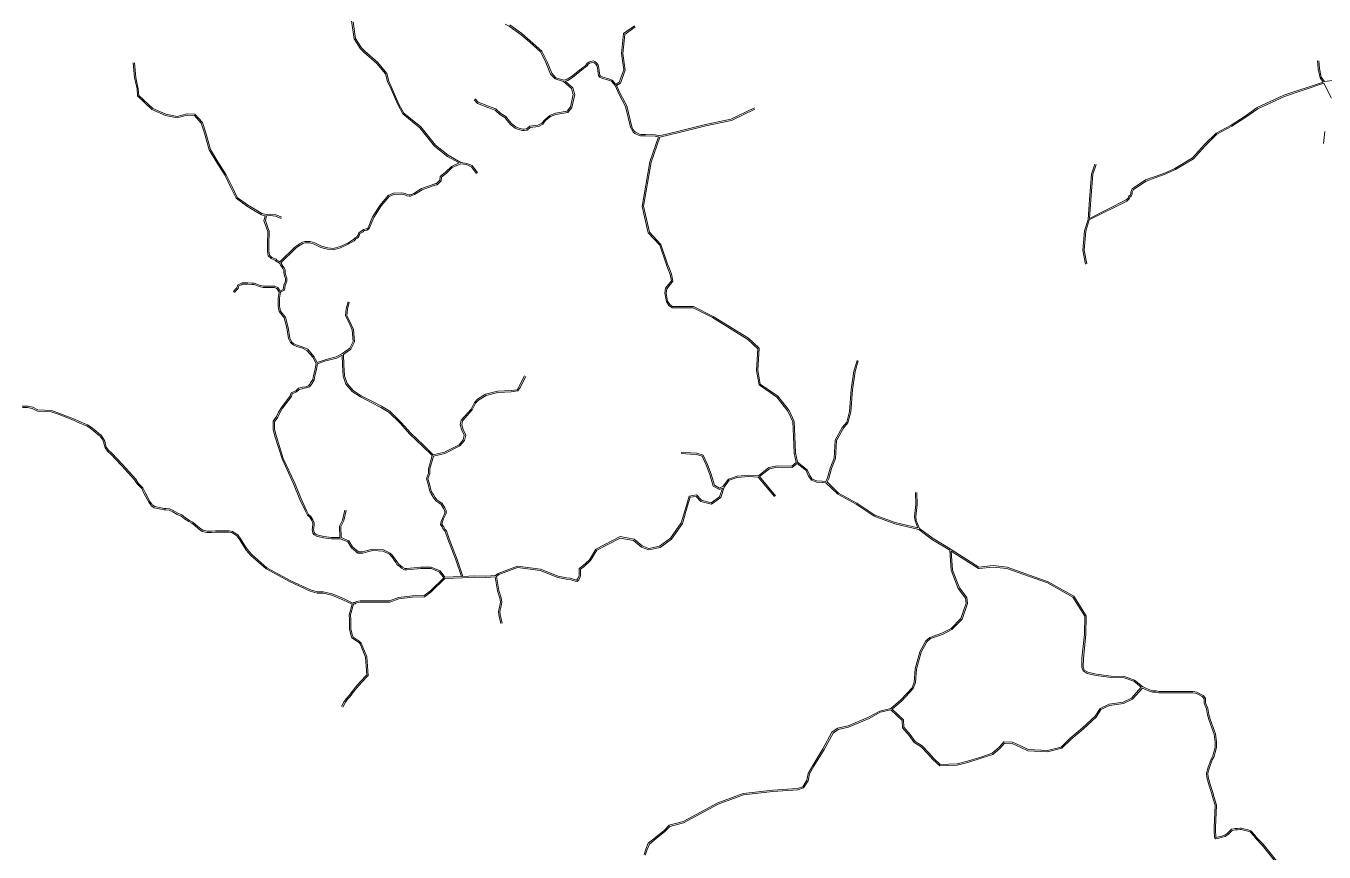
# Model space of a CAD drawing. Header units: millimetres. Extents: x 617885 to 663705, y 7172943 to 7234736.
# Drawn here: x 639759 to 645561, y 7193459 to 7197148 of the extents above; entities that cross this region are included whole.
import ezdxf

# ---------------------------------------------------------------- set-up
doc = ezdxf.new("R2010")
doc.units = ezdxf.units.MM
doc.layers.add('VIAS', color=7, linetype='Continuous', lineweight=5)

msp = doc.modelspace()

# ---------------------------------------------------------------- linework, layer by layer
at = {"layer": 'VIAS', "color": 253}
for points in [[(641214.4, 7197169.3), (641225.4, 7197090.1), (641253.7, 7197046.6), (641269, 7197031.3), (641327.6, 7196980.9), (641365.9, 7196933.7), (641374.9, 7196899.9), (641391, 7196865.5), (641420.7, 7196796.9), (641443.9, 7196755.3), (641519.4, 7196693.5), (641585.6, 7196611.4), (641643.1, 7196565.4), (641695.2, 7196536.3), (641660.3, 7196520.5), (641633.9, 7196495.4), (641610.3, 7196475.4), (641609.3, 7196459.4), (641601.6, 7196451.8), (641594, 7196444.2), (641590.5, 7196444.2), (641527.2, 7196421.7), (641492.2, 7196400.5), (641485.1, 7196397.4), (641476.2, 7196394.5), (641471.5, 7196394.5), (641462.7, 7196395.4), (641454.4, 7196399.6), (641438.8, 7196402.9), (641401.9, 7196400.8), (641378.5, 7196391.1), (641342.3, 7196348.1), (641308.2, 7196295.3), (641288.1, 7196246.7), (641282.1, 7196242), (641274.1, 7196240.4), (641268, 7196239.7), (641262.2, 7196234), (641246.5, 7196224.9), (641243.5, 7196214.8), (641241.1, 7196211.2), (641239.7, 7196207.7), (641236.1, 7196205.4), (641230.4, 7196202.3), (641226, 7196197.6), (641222.3, 7196194.2), (641197, 7196178.7), (641163.3, 7196163.2), (641131.9, 7196154.9), (641108.5, 7196156.8), (641079.5, 7196165.1), (641049.6, 7196179.1), (641029.2, 7196185), (641005.3, 7196185), (640994.6, 7196182.4), (640980.9, 7196174.7), (640969.2, 7196166.3), (640960.7, 7196159.6), (640893.6, 7196094.2), (640888.6, 7196097.6), (640881, 7196102.9), (640877.6, 7196106.3), (640858.6, 7196114.2), (640847.5, 7196124.8), (640844.8, 7196143.3), (640844.8, 7196193.4), (640846.7, 7196211.3), (640846.7, 7196231.9), (640839.6, 7196248.2), (640829, 7196278.9), (640834.3, 7196299.8), (640850.2, 7196301.7), (640874.7, 7196299.1), (640900.2, 7196288.5)], [(641777.4, 7196492.3), (641766.6, 7196506.5), (641753.7, 7196524.3), (641728.8, 7196534.6), (641702.8, 7196538.9), (641646.5, 7196570.4), (641589.8, 7196615.7), (641523.7, 7196697.8), (641448.6, 7196759.2), (641426.1, 7196799.6), (641396.5, 7196867.9), (641380.6, 7196901.9), (641371.3, 7196936.5), (641332, 7196985.1), (641273.1, 7197035.7), (641258.4, 7197050.4), (641231.2, 7197092.3), (641220.8, 7197166.8)], [(641901, 7197155.6), (641918.9, 7197147.4), (641972.2, 7197109.1), (642009.2, 7197077.6), (642060.2, 7197031.6), (642082.9, 7196984.9), (642103.7, 7196933.5), (642124.1, 7196911.9), (642161.9, 7196899.7), (642197.9, 7196869.1), (642205.3, 7196841.7), (642193.1, 7196786.7), (642178.2, 7196767.7), (642125.1, 7196759.1), (642100.6, 7196748.7), (642077.5, 7196729.5), (642065.1, 7196714.7), (642047.3, 7196705.2), (642010.6, 7196700.1), (641996.9, 7196688.9), (641985.4, 7196687.8), (641979.6, 7196687.8), (641973.7, 7196688.9), (641957.7, 7196692.6), (641948.3, 7196697.3), (641930, 7196710.7), (641920.2, 7196723), (641903.6, 7196743.4), (641880.8, 7196757.3), (641859.3, 7196777.5), (641826.2, 7196790.3), (641780.4, 7196807.6), (641767.1, 7196822.1)], [(641921.9, 7197152.6), (641975.9, 7197113.9), (642013.1, 7197082.1), (642065, 7197035.3), (642088.4, 7196987.3), (642108.9, 7196936.8), (642127.4, 7196917.1), (642163.4, 7196905.5), (642178.3, 7196910.6), (642198, 7196922.4), (642247.8, 7196962.8), (642256.3, 7196968.2), (642262.6, 7196974.4), (642267.8, 7196982.6), (642275.8, 7196987.9), (642283.1, 7196990), (642293.5, 7196991.7), (642301.4, 7196989), (642311.2, 7196981.3), (642316.9, 7196972.5), (642319, 7196961.6), (642320.6, 7196949.3), (642322.1, 7196936.1), (642324, 7196928.4), (642326.8, 7196923.4), (642337.5, 7196919.2), (642359.4, 7196912.9), (642379.1, 7196906.3), (642395.8, 7196887.2), (642410.8, 7196896.9), (642431, 7196951.8), (642420.8, 7197025.5), (642430.1, 7197113.7), (642479, 7197148.6)], [(642482.5, 7197143.8), (642435.7, 7197110.4), (642426.8, 7197025.6), (642437.1, 7196951.2), (642415.7, 7196892.9), (642399.1, 7196882.1), (642415.6, 7196844), (642444.2, 7196790.9), (642466.8, 7196698.1), (642472, 7196687.9), (642476.9, 7196678), (642484, 7196673.8), (642501.4, 7196664.6), (642506.6, 7196664.1), (642527.7, 7196663.6), (642571.5, 7196662), (642590.2, 7196657.6), (642676.6, 7196678), (642796.4, 7196707.6), (642909.9, 7196731.6), (643014.7, 7196781.8)], [(645538.3, 7196992.4), (645540.2, 7196957.7), (645548.4, 7196919.3), (645563.3, 7196899.5), (645610.3, 7196906.1), (645647, 7196920.6), (645705.8, 7196959.9), (645786.5, 7197034.2), (645829.3, 7197073.8), (645855.1, 7197098), (645908.2, 7197120.8), (645931.5, 7197150.9)], [(640686.4, 7195961.2), (640691.6, 7195967.6), (640701.3, 7195978.6), (640702.4, 7195983), (640705.5, 7195992.1), (640719.4, 7195997.6), (640724.9, 7196000.4), (640742.1, 7196001.7), (640751.3, 7196001.7), (640769.1, 7195999.2), (640779.6, 7195999.2), (640802.8, 7195990.2), (640820.1, 7195986.5), (640871.3, 7195986.5), (640884.1, 7195980.8), (640894.9, 7195964.5), (640908.6, 7195971.9), (640909.9, 7195979.1), (640911.5, 7195991.2), (640918.6, 7196009.1), (640918.6, 7196020.6), (640913.9, 7196033), (640912.3, 7196046.8), (640911.5, 7196055.8), (640907.1, 7196065.3), (640902.5, 7196072.2), (640897, 7196080), (640891.8, 7196088.2), (640885.2, 7196092.6), (640877.1, 7196098.3), (640874.2, 7196101.2), (640855.3, 7196109.1), (640841.9, 7196121.8), (640838.8, 7196142.9), (640838.8, 7196193.8), (640840.7, 7196211.6), (640840.7, 7196230.6), (640834, 7196246), (640822.8, 7196278.6), (640828.2, 7196300.3), (640811.4, 7196304.4), (640783, 7196321.5), (640745.4, 7196344.2), (640697.8, 7196378.4), (640676.9, 7196423.9), (640648.9, 7196479.9), (640611.5, 7196537.7), (640577.6, 7196594.3), (640556.9, 7196669.4), (640542.2, 7196713.6), (640511.6, 7196747.8), (640479.6, 7196749.6), (640434.5, 7196738.3), (640382.9, 7196747.8), (640322.2, 7196774.4), (640257.3, 7196835.4), (640255.3, 7196866.9), (640244, 7196917.3), (640238.4, 7196983)], [(640902.5, 7196294.1), (640876.2, 7196305), (640850.2, 7196307.7), (640832, 7196305.6), (640813.7, 7196310), (640786.1, 7196326.7), (640748.7, 7196349.2), (640702.6, 7196382.3), (640682.3, 7196426.5), (640654.1, 7196482.8), (640616.6, 7196540.9), (640583.2, 7196596.6), (640562.7, 7196671.1), (640547.5, 7196716.7), (640514.4, 7196753.6), (640479, 7196755.6), (640434.3, 7196744.4), (640384.7, 7196753.6), (640325.6, 7196779.4), (640263.2, 7196838.1), (640261.2, 7196867.7), (640250, 7196918.3), (640244.4, 7196983.5)], [(641762.7, 7196818), (641777, 7196802.5), (641824, 7196784.7), (641856.1, 7196772.4), (641877.2, 7196752.5), (641899.6, 7196738.8), (641915.5, 7196719.2), (641925.8, 7196706.4), (641945.1, 7196692.2), (641955.7, 7196686.9), (641972.4, 7196683.1), (641979, 7196681.8), (641985.7, 7196681.8), (641999.3, 7196683.1), (642013.1, 7196694.4), (642049.2, 7196699.4), (642069, 7196709.9), (642081.7, 7196725.2), (642103.7, 7196743.5), (642126.8, 7196753.3), (642181.5, 7196762.2), (642198.7, 7196784.1), (642211.5, 7196841.9), (642203.2, 7196872.5), (642169.4, 7196901.2), (642180.8, 7196905.1), (642201.4, 7196917.5), (642251.3, 7196957.9), (642260.1, 7196963.5), (642267.2, 7196970.6), (642272.2, 7196978.2), (642278.4, 7196982.4), (642284.5, 7196984.1), (642293, 7196985.6), (642298.5, 7196983.6), (642306.7, 7196977.2), (642311.2, 7196970.2), (642313.1, 7196960.7), (642314.6, 7196948.6), (642316.2, 7196935.1), (642318.3, 7196926.2), (642322.6, 7196918.7), (642335.5, 7196913.5), (642357.6, 7196907.2), (642375.7, 7196901.2), (642392.7, 7196881.7), (642410.2, 7196841.3), (642438.6, 7196788.7), (642461.2, 7196696.1), (642466.6, 7196685.2)], [(645532.3, 7196992.1), (645534.3, 7196956.9), (645542.9, 7196916.7), (645557.1, 7196897.8), (645381.6, 7196838.8), (645262.4, 7196783.7), (645207.9, 7196746), (645146.3, 7196705.4), (645078.2, 7196669.1), (645026.6, 7196619.1), (644972.9, 7196559.7), (644893.6, 7196512.2), (644844.6, 7196489.7), (644763.2, 7196460.4), (644703.6, 7196421.1), (644697.7, 7196406.4), (644697.7, 7196399.8), (644694.4, 7196391.9), (644687.6, 7196387.9), (644684.8, 7196379.5), (644676.3, 7196371.1), (644512.3, 7196288.8), (644518.6, 7196372.2), (644527, 7196485.6), (644541.9, 7196528.7)], [(644500.2, 7196085.3), (644488.5, 7196146.7), (644496.8, 7196231.3), (644511.5, 7196281.7), (644679.9, 7196366.1), (644690, 7196376.3), (644692.6, 7196383.9), (644699.1, 7196387.8), (644703.7, 7196398.6), (644703.7, 7196405.2), (644708.5, 7196417.1), (644765.9, 7196455), (644846.9, 7196484.1), (644896.4, 7196506.8), (644976.7, 7196555), (645030.9, 7196614.9), (645081.8, 7196664.2), (645149.4, 7196700.2), (645211.3, 7196741), (645265.4, 7196778.5), (645383.8, 7196833.2), (645560.4, 7196892.6), (645594, 7196825)], [(643017.2, 7196776.4), (642911.9, 7196725.9), (642797.7, 7196701.8), (642678, 7196672.2), (642592.5, 7196652), (642552.9, 7196539.7), (642519.5, 7196342.7), (642546, 7196226.7), (642596.6, 7196171.8), (642627, 7196084.1), (642633.7, 7196067.4), (642643.9, 7196040.3), (642650.9, 7196008.5), (642623.7, 7195974.5), (642620.5, 7195955.6), (642627, 7195919.8), (642636.5, 7195904), (642648.7, 7195894.9)], [(642466.6, 7196685.2), (642472.3, 7196673.8), (642481.1, 7196668.5), (642499.7, 7196658.7), (642506.2, 7196658.1), (642527.5, 7196657.6), (642570.7, 7196656), (642586.3, 7196652.4), (642547.1, 7196541.3), (642513.3, 7196342.5), (642540.5, 7196223.8), (642591.4, 7196168.7), (642621.4, 7196082), (642628.1, 7196065.2), (642638.1, 7196038.6), (642644.4, 7196010), (642618, 7195977), (642614.4, 7195955.6), (642621.3, 7195917.6), (642632, 7195899.9), (642646.7, 7195888.9)], [(645564.8, 7196676.7), (645558.6, 7196622.6)], [(641772.7, 7196488.7), (641761.8, 7196503), (641749.8, 7196519.4), (641727.1, 7196528.7), (641702.2, 7196532.9), (641663.7, 7196515.5), (641638, 7196490.9), (641616.1, 7196472.5), (641615.1, 7196456.8), (641605.8, 7196447.5), (641596.5, 7196438.2), (641591.5, 7196438.2), (641529.8, 7196416.2), (641495, 7196395.1), (641487.2, 7196391.8), (641477.1, 7196388.5), (641471.2, 7196388.5), (641461, 7196389.6), (641452.4, 7196393.9), (641438.3, 7196396.9), (641403.2, 7196394.8), (641382.1, 7196386.1), (641347.2, 7196344.6), (641313.6, 7196292.5), (641293, 7196243), (641284.6, 7196236.4), (641275.1, 7196234.5), (641270.7, 7196234), (641265.9, 7196229.2), (641251.6, 7196220.9), (641248.9, 7196212.2), (641246.4, 7196208.4), (641244.5, 7196203.7), (641239.1, 7196200.2), (641234.1, 7196197.5), (641230.3, 7196193.3), (641225.9, 7196189.3), (641199.8, 7196173.4), (641165.3, 7196157.5), (641132.5, 7196148.8), (641107.4, 7196150.8), (641077.4, 7196159.5), (641047.5, 7196173.5), (641028.3, 7196179), (641006, 7196179), (640996.8, 7196176.8), (640984.1, 7196169.6), (640972.8, 7196161.5), (640964.7, 7196155.1), (640897.8, 7196089.9), (640902, 7196083.4), (640907.5, 7196075.5), (640912.4, 7196068.2), (640917.4, 7196057.3), (640918.2, 7196047.4), (640919.8, 7196034.4), (640924.6, 7196021.7), (640924.6, 7196008), (640917.4, 7195989.7), (640915.9, 7195978.2), (640914, 7195968), (640896.6, 7195958.6), (640892.1, 7195932.4), (640892.1, 7195896.2), (640896.5, 7195875), (640918.7, 7195847.5), (640931.2, 7195800.8), (640938, 7195753.6), (640946, 7195737.7), (640955.9, 7195729.2), (640971.6, 7195722.7), (640997.5, 7195714.3), (641018.6, 7195704.4), (641045.6, 7195671.9), (641060, 7195644.7), (641091.2, 7195656.2), (641116.1, 7195662.4), (641145.7, 7195669.9), (641173.9, 7195684.9), (641206, 7195709.2), (641221.9, 7195738.3), (641217.2, 7195791), (641201.7, 7195825.8), (641187.5, 7195853), (641189.6, 7195884.6), (641198.5, 7195916.4)], [(644536.2, 7196530.6), (644521.1, 7196486.8), (644512.7, 7196372.6), (644506, 7196284.3), (644490.9, 7196232.5), (644482.5, 7196146.5), (644494.3, 7196084.2)], [(640828.9, 7196303.2), (640828.9, 7196303.3)], [(640896.2, 7196092.5), (640896.2, 7196092.5)], [(640691.1, 7195957.4), (640696.2, 7195963.7), (640706.8, 7195975.7), (640708.2, 7195981.4), (640710.3, 7195987.5), (640721.8, 7195992.2), (640726.5, 7195994.5), (640742.3, 7195995.7), (640750.9, 7195995.7), (640768.7, 7195993.2), (640778.5, 7195993.2), (640801.1, 7195984.4), (640819.5, 7195980.5), (640870, 7195980.5), (640880.1, 7195976), (640890.7, 7195959.9), (640886.1, 7195932.9), (640886.1, 7195895.6), (640890.9, 7195872.4), (640913.2, 7195844.7), (640925.3, 7195799.6), (640932.2, 7195751.8), (640941.1, 7195733.9), (640952.7, 7195724), (640969.6, 7195717.1), (640995.3, 7195708.7), (641014.9, 7195699.5), (641040.6, 7195668.5), (641055.5, 7195640.5), (641050.7, 7195608.8), (641044.2, 7195587.5), (641041, 7195569.8), (641031.4, 7195554), (641028.2, 7195549.2), (641022.3, 7195541.7), (641010.3, 7195537.2), (640995.3, 7195535.6), (640991.9, 7195533.9), (640976.6, 7195530.5), (640964.9, 7195518.8), (640944.4, 7195510.3), (640940.2, 7195496.6), (640901.3, 7195444.7), (640888.1, 7195423.6), (640879, 7195404.1), (640864.2, 7195382.7), (640864.2, 7195347.5), (640870.8, 7195317), (640903.6, 7195215), (640954.6, 7195104), (640983.3, 7195033.5), (641008.1, 7194981.2), (641017.2, 7194963), (641027.5, 7194954), (641031.7, 7194947.1), (641036.1, 7194939.5), (641041.8, 7194927.3), (641041.8, 7194923.7), (641039, 7194907), (641037.7, 7194899), (641039.8, 7194892.1), (641040.7, 7194883.7), (641047.7, 7194875.8), (641056.9, 7194869.4), (641088.8, 7194861.9), (641124.8, 7194858.2), (641164.5, 7194858.1), (641197.3, 7194844.5), (641213.6, 7194817.8), (641242.6, 7194794.3), (641264, 7194794.3), (641285.5, 7194800.3), (641308.8, 7194805.5), (641354.8, 7194802.9), (641383.5, 7194789.5), (641391.6, 7194780.8), (641396.7, 7194773.7), (641404, 7194763.1), (641411.9, 7194752.6), (641417.3, 7194743.9), (641423.1, 7194738.1), (641429.8, 7194734.1), (641437.8, 7194726.7), (641450.6, 7194719.6), (641460.8, 7194719.3), (641523.1, 7194724.9), (641569.6, 7194724.9), (641606, 7194710.4), (641626.4, 7194683.7), (641566.4, 7194626), (641538.6, 7194605.2), (641486.3, 7194603.7), (641424, 7194595.1), (641384, 7194580.8), (641252.1, 7194580.8), (641235.6, 7194577.9), (641230.7, 7194575.2), (641227.7, 7194573.5), (641224.1, 7194573), (641220.5, 7194570.6), (641178, 7194591.3), (641128, 7194612), (641088, 7194620.7), (641060.7, 7194620.7), (641031.3, 7194629.9), (640940.1, 7194672), (640835.3, 7194728.9), (640767.9, 7194787.3), (640747.6, 7194811.5), (640738.6, 7194825.5), (640728.3, 7194841), (640719.3, 7194856.5), (640706, 7194875.1), (640691.3, 7194884.4), (640681.8, 7194891.2), (640666.7, 7194893.9), (640605.7, 7194893.9), (640587.6, 7194892.6), (640568.7, 7194892.6), (640549, 7194896.3), (640534.1, 7194907.4), (640517.4, 7194921.6), (640504.3, 7194932.1), (640490, 7194939.9), (640470.8, 7194952.7), (640455.1, 7194964.4), (640438.2, 7194972.2), (640417.5, 7194983.8), (640400.2, 7194991.8), (640384, 7194993.2), (640375.2, 7194993.2), (640362.6, 7194995.7), (640334.7, 7195002), (640323, 7195009.1), (640320.7, 7195013.6), (640312.9, 7195025.2), (640291.1, 7195065), (640281.9, 7195086), (640261.1, 7195106.8), (640249.6, 7195124.8), (640191.6, 7195188), (640165.4, 7195216.5), (640143.6, 7195239.3), (640127.8, 7195254), (640118.1, 7195267), (640112.6, 7195286.8), (640111.4, 7195293.9), (640103.1, 7195309.3), (640094.7, 7195321.3), (640084.1, 7195328.4), (640070.6, 7195339.6), (640049.9, 7195356.8), (640033.6, 7195367.3), (640019.7, 7195373.1), (640006, 7195378.8), (639994.7, 7195383.3), (639976.5, 7195392.4), (639913.7, 7195416.4), (639873.4, 7195431.3), (639812.7, 7195433.9), (639789, 7195445.1), (639766.7, 7195449.8), (639741.9, 7195449.8)], [(641204.3, 7195914.7), (641195.5, 7195883.6), (641193.6, 7195854.3), (641207.1, 7195828.4), (641223, 7195792.5), (641228.1, 7195737), (641210.6, 7195705.2), (641178.5, 7195680.9), (641179.9, 7195634.4), (641182.8, 7195585.3), (641194.2, 7195551.3), (641221.2, 7195520), (641257.2, 7195497), (641307.3, 7195470.8), (641348.4, 7195450.3), (641385.9, 7195427.2), (641435.8, 7195377.9), (641479.3, 7195329.7), (641535.7, 7195276.2), (641579.4, 7195233.4), (641629.9, 7195244.1), (641694.6, 7195278.2), (641713.4, 7195300.2), (641718.1, 7195320.3), (641707.5, 7195343.1), (641700.4, 7195366.5), (641704.1, 7195388.2), (641748.2, 7195437.4), (641763.2, 7195466.4), (641777.6, 7195481.4), (641813.4, 7195503.7), (641866.6, 7195517.7), (641927.2, 7195520), (641953.8, 7195523.9), (641962.2, 7195536.5), (641987.9, 7195585.1)], [(642646.7, 7195888.9), (642741, 7195888.9), (642827.5, 7195845.7), (642984.9, 7195748.6), (643030.6, 7195706.2), (643024, 7195610), (643035.7, 7195545.3), (643115.1, 7195491.1), (643164.5, 7195427.5), (643186.4, 7195379.8), (643190.2, 7195314.1), (643192.7, 7195240.5), (643201.9, 7195199.2), (643181.6, 7195181.7), (643116.5, 7195183.1), (643079.8, 7195176.4), (643041.4, 7195147.3), (643032.5, 7195139.6), (642990.1, 7195142.2), (642937.2, 7195137.6), (642898.5, 7195124.7), (642874.5, 7195092.7), (642858.4, 7195084.7), (642835.9, 7195097), (642821.4, 7195147), (642805.4, 7195190.3), (642785.4, 7195231.4), (642757.7, 7195239.8), (642730.1, 7195242.1), (642688, 7195244.4)], [(642648.7, 7195894.9), (642742.4, 7195894.9), (642830.4, 7195850.9), (642988.6, 7195753.4), (643036.8, 7195708.6), (643030, 7195610.3)], [(641184.8, 7194986.1), (641173.4, 7194941.4), (641160.5, 7194913.7), (641162, 7194864.1), (641125.1, 7194864.2), (641089.8, 7194867.8), (641059.4, 7194875), (641051.7, 7194880.3), (641046.5, 7194886.2), (641045.7, 7194893.3), (641043.8, 7194899.4), (641044.9, 7194906), (641047.8, 7194923.2), (641047.8, 7194928.6), (641041.4, 7194942.3), (641036.8, 7194950.2), (641032.1, 7194957.9), (641022.1, 7194966.7), (641013.5, 7194983.8), (640988.8, 7195035.9), (640960.1, 7195106.3), (640909.2, 7195217.1), (640876.6, 7195318.6), (640870.2, 7195348.1), (640870.2, 7195380.8), (640884.2, 7195401.1), (640893.4, 7195420.7), (640906.2, 7195441.3), (640945.7, 7195493.9), (640949.3, 7195505.8), (640968.3, 7195513.7), (640979.6, 7195525), (640993.9, 7195528.2), (640997, 7195529.7), (641011.7, 7195531.4), (641025.9, 7195536.7), (641033.1, 7195545.7), (641036.5, 7195550.7), (641046.7, 7195567.7), (641050, 7195586.1), (641056.6, 7195607.5), (641061.3, 7195638.8), (641093, 7195650.5), (641117.6, 7195656.5), (641147.9, 7195664.3), (641172.6, 7195677.4), (641173.9, 7195634.1), (641176.9, 7195584.2), (641188.9, 7195548.2), (641217.2, 7195515.4), (641254.2, 7195491.8), (641304.6, 7195465.5), (641345.5, 7195445), (641382.2, 7195422.5), (641431.5, 7195373.8), (641475, 7195325.5), (641531.6, 7195271.9), (641575.1, 7195229.2), (641558.1, 7195170.6), (641558.1, 7195151.2), (641549.3, 7195125.9), (641556.1, 7195102.4), (641563.7, 7195068.5), (641569.5, 7195059.3), (641574.8, 7195051.8), (641582.5, 7195038.8), (641591.5, 7195027.4), (641604.8, 7195018.6), (641614.1, 7195011.4), (641625.6, 7194993.6), (641630.6, 7194982.5), (641630.6, 7194972), (641620, 7194949.3), (641614.5, 7194934.9), (641612.1, 7194921.7), (641617.1, 7194912.9), (641621.4, 7194907.5), (641627.9, 7194896.7), (641633.1, 7194890.4), (641644.9, 7194856.3), (641680.5, 7194763.4), (641705.2, 7194689.4), (641631.8, 7194686.4), (641609.8, 7194715.3), (641570.8, 7194730.9), (641522.9, 7194730.9), (641460.7, 7194725.3), (641452.3, 7194725.6), (641441.3, 7194731.7), (641433.4, 7194738.9), (641426.9, 7194742.8), (641422.1, 7194747.6), (641416.9, 7194756), (641408.9, 7194766.6), (641401.6, 7194777.2), (641396.2, 7194784.7), (641387.1, 7194794.5), (641356.3, 7194808.8), (641308.3, 7194811.5), (641284, 7194806.2), (641263.1, 7194800.3), (641244.8, 7194800.3), (641218.2, 7194821.8), (641201.4, 7194849.3), (641168.1, 7194863.1), (641166.5, 7194912.5), (641179.1, 7194939.3), (641190.6, 7194984.6)], [(643030, 7195610.3), (643041.2, 7195548.8), (643119.3, 7195495.5), (643169.7, 7195430.6), (643192.4, 7195381.2), (643196.2, 7195314.4), (643198.7, 7195241.3), (643207.9, 7195199.8), (643250.4, 7195166.5), (643262.3, 7195140.2), (643273.6, 7195124.2), (643293.1, 7195116.6), (643317.4, 7195114.8), (643334.1, 7195114.5), (643342.2, 7195130.1), (643354.1, 7195173.7), (643371.2, 7195218.2), (643375.2, 7195298.5), (643407.7, 7195355.4), (643427.5, 7195379.1), (643439.3, 7195426.3), (643447.3, 7195524.2), (643459.4, 7195606.6), (643473.5, 7195654.8)], [(643479.2, 7195653.2), (643465.2, 7195605.3), (643453.3, 7195523.5), (643445.2, 7195425.3), (643433, 7195376.3), (643412.7, 7195352), (643381.1, 7195296.8), (643377.1, 7195216.9), (643359.8, 7195171.9), (643347.8, 7195127.9), (643339.6, 7195112), (643390.6, 7195062.3), (643472.9, 7195017.4), (643552.9, 7194964.1), (643644.1, 7194930.6), (643745.9, 7194906.8), (643732.6, 7194938.4), (643730.2, 7194958), (643736.7, 7195011.7), (643735.5, 7195064.4)], [(641993.2, 7195582.3), (641967.3, 7195533.4), (641957.3, 7195518.4), (641927.7, 7195514), (641867.4, 7195511.7), (641815.8, 7195498.1), (641781.4, 7195476.7), (641768.1, 7195462.9), (641753.1, 7195434), (641709.7, 7195385.4), (641706.5, 7195366.9), (641713.2, 7195345.3), (641724.4, 7195321), (641718.9, 7195297.4), (641698.4, 7195273.4), (641631.9, 7195238.4), (641580.8, 7195227.5), (641564.1, 7195169.7), (641564.1, 7195150.2), (641555.6, 7195125.8), (641561.9, 7195103.9), (641569.4, 7195070.8), (641574.4, 7195062.7), (641579.9, 7195055.1), (641587.4, 7195042.2), (641595.6, 7195031.9), (641608.3, 7195023.5), (641618.5, 7195015.5), (641630.8, 7194996.5), (641636.6, 7194983.9), (641636.6, 7194970.6), (641625.6, 7194947), (641620.3, 7194933.3), (641618.4, 7194922.7), (641622, 7194916.3), (641626.3, 7194910.9), (641632.8, 7194900.2), (641638.4, 7194893.4), (641650.5, 7194858.4), (641686.2, 7194765.4), (641711.4, 7194689.7), (641764, 7194692.9)], [(639743, 7195443.8), (639766.1, 7195443.8), (639787.1, 7195439.4), (639811.2, 7195427.9), (639872.2, 7195425.4), (639911.6, 7195410.8), (639974, 7195386.9), (639992.2, 7195377.8), (640003.7, 7195373.2), (640017.4, 7195367.6), (640030.8, 7195362), (640046.4, 7195352), (640066.7, 7195335), (640080.5, 7195323.5), (640090.4, 7195316.9), (640098, 7195306.2), (640105.6, 7195292), (640106.7, 7195285.5), (640112.6, 7195264.3), (640123.3, 7195250), (640139.4, 7195235.1), (640161, 7195212.4), (640187.2, 7195184), (640244.8, 7195121.1), (640256.4, 7195103), (640276.9, 7195082.5), (640285.8, 7195062.3), (640307.8, 7195022.1), (640315.5, 7195010.6), (640318.4, 7195004.8), (640332.5, 7194996.4), (640361.4, 7194989.8), (640374.6, 7194987.2), (640383.8, 7194987.2), (640398.6, 7194985.9), (640414.8, 7194978.5), (640435.4, 7194966.9), (640452, 7194959.2), (640467.3, 7194947.8), (640486.9, 7194934.8), (640500.9, 7194927.1), (640513.6, 7194917), (640530.4, 7194902.8), (640546.5, 7194890.7), (640568.1, 7194886.6), (640587.9, 7194886.6), (640605.9, 7194887.9), (640666.2, 7194887.9), (640679.4, 7194885.5), (640688, 7194879.4), (640701.8, 7194870.7), (640714.2, 7194853.2), (640723.2, 7194837.8), (640733.6, 7194822.3), (640742.7, 7194807.9), (640763.6, 7194783.1), (640831.9, 7194723.9), (640937.4, 7194666.6), (641029.1, 7194624.3), (641059.8, 7194614.7), (641087.3, 7194614.7), (641126.2, 7194606.3), (641175.6, 7194585.8), (641217.1, 7194565.6), (641203.4, 7194518.6), (641205.4, 7194497.9), (641205.4, 7194455.2), (641211.6, 7194428.4), (641216.1, 7194415.1), (641245.1, 7194396.5), (641252.5, 7194389), (641276.5, 7194329.2), (641282.4, 7194250), (641252.9, 7194218.5), (641232.5, 7194196.1), (641218.2, 7194177.7), (641204.1, 7194157.6), (641191.9, 7194145.5), (641181.6, 7194130.9), (641169.3, 7194108.5)], [(642231.2, 7194695.9), (642231.2, 7194725.7), (642248, 7194737.9), (642277.6, 7194764.7), (642306.4, 7194812.2), (642414.2, 7194867.8), (642477.4, 7194856), (642513.4, 7194825.8), (642543.6, 7194814.9), (642590.7, 7194824.6), (642639.8, 7194861.1), (642687.9, 7194928.8), (642710.6, 7195006.9), (642722.6, 7195048.8), (642756.1, 7195053.6), (642778, 7195030.2), (642821.4, 7195018.7), (642859.2, 7195045.7), (642871.5, 7195084.5), (642858.3, 7195077.9), (642830.8, 7195092.9), (642815.7, 7195145.1), (642799.9, 7195188), (642781.2, 7195226.4), (642756.6, 7195233.9), (642729.7, 7195236.1), (642687.7, 7195238.4)], [(642521.9, 7193448.4), (642529.5, 7193472.6), (642540.4, 7193498.5), (642572.7, 7193524), (642610.8, 7193555.5), (642633.7, 7193578.4), (642696.1, 7193595.6), (642850.7, 7193678.8), (642964.7, 7193721.1), (643097, 7193735.7), (643207.4, 7193742.3), (643230.9, 7193750.4), (643249.8, 7193779.5), (643255.5, 7193809.9), (643275.6, 7193845), (643320.9, 7193920), (643361.6, 7193993.8), (643385.9, 7194012.3), (643433.3, 7194022.2), (643525.2, 7194060.8), (643574.9, 7194088.9), (643624.2, 7194099.6), (643669.9, 7194138.6), (643719.4, 7194192.4), (643729.1, 7194217.2), (643733.9, 7194276.7), (643753.8, 7194353.6), (643780.3, 7194401.6), (643799.6, 7194417.7), (643852.9, 7194435.8), (643894, 7194457.8), (643938, 7194502.1), (643961.4, 7194570.3), (643958.3, 7194593.4), (643925.9, 7194635.7), (643894.2, 7194717.3), (643887.6, 7194807), (643810.8, 7194853.6), (643749.6, 7194899.8), (643642.3, 7194924.8), (643550.1, 7194958.7), (643469.7, 7195012.3), (643387, 7195057.4), (643334.7, 7195108.4), (643317.1, 7195108.8), (643291.7, 7195110.7), (643269.7, 7195119.3), (643257.1, 7195137.2), (643245.5, 7195162.7), (643205.3, 7195194.2), (643183.8, 7195175.6), (643117, 7195177.1), (643082.3, 7195170.8), (643045.2, 7195142.6), (643037.7, 7195136.1), (643109.5, 7195050.3)], [(643104.9, 7195046.4), (643032, 7195133.6), (642990.2, 7195136.2), (642938.5, 7195131.7), (642902.2, 7195119.6), (642879.2, 7195089), (642864.3, 7195042), (642822.5, 7195012.2), (642774.8, 7195024.8), (642753.9, 7195047.2), (642727.3, 7195043.4), (642716.4, 7195005.3), (642693.4, 7194926.2), (642644.2, 7194856.8), (642593.2, 7194819), (642543.1, 7194808.7), (642510.4, 7194820.6), (642474.8, 7194850.4), (642415.1, 7194861.5), (642310.7, 7194807.6), (642282.3, 7194760.8), (642251.8, 7194733.3)], [(643741.5, 7195064.6), (643742.7, 7195011.4), (643736.3, 7194958), (643738.4, 7194939.9), (643753.3, 7194904.5), (643814.1, 7194858.6), (643889.8, 7194812.7), (643894.3, 7194809.9), (644018.4, 7194730.9), (644082.2, 7194738), (644143.8, 7194730.7), (644327.2, 7194666.1), (644442.7, 7194601.1), (644497.4, 7194513.8), (644496.1, 7194431.8), (644485, 7194324.1), (644484.4, 7194285.9), (644489.4, 7194272), (644504.5, 7194262.4), (644535.7, 7194254.4), (644553.1, 7194252.2), (644609.9, 7194244), (644668.3, 7194242.4), (644713.6, 7194227.3), (644750, 7194197.7), (644764.9, 7194191.1), (644778.2, 7194184.4), (644794.4, 7194179.6), (644811.3, 7194179.6), (644823.1, 7194176.2)], [(644609.4, 7194238), (644552.3, 7194246.3), (644534.6, 7194248.5), (644502.1, 7194256.9), (644484.4, 7194268.1), (644478.4, 7194284.9), (644479, 7194324.5), (644490.1, 7194432.2), (644491.4, 7194512.1), (644438.5, 7194596.6), (644324.7, 7194660.6), (644142.4, 7194724.9), (644082.2, 7194731.9), (644018, 7194724.8), (644016.1, 7194725.3), (643893.9, 7194803), (643900.1, 7194718.6), (643931.2, 7194638.7), (643964, 7194595.8), (643967.6, 7194569.7), (643943.2, 7194498.9), (643897.6, 7194452.9), (643855.3, 7194430.2), (643802.5, 7194412.4), (643785, 7194397.7), (643759.5, 7194351.3), (643739.9, 7194275.7), (643735, 7194215.8), (643724.6, 7194189.2), (643674.1, 7194134.3), (643630, 7194096.7)], [(641764, 7194692.9), (641814.3, 7194690.5), (641857.2, 7194694.4), (641869.8, 7194703.2), (641955.4, 7194735.6), (642059.4, 7194721.8), (642137.8, 7194691.4), (642174.7, 7194684.3), (642192, 7194681.4), (642200.8, 7194678.5), (642214.9, 7194674.2), (642220.1, 7194673.2), (642224.5, 7194678.7), (642229.9, 7194689.4), (642231.2, 7194695.9)], [(642237.2, 7194722.7), (642237.2, 7194695.3), (642235.6, 7194687.5), (642229.6, 7194675.4), (642222.5, 7194666.6), (642213.5, 7194668.4), (642199, 7194672.7), (642190.6, 7194675.5), (642173.6, 7194678.4), (642136.1, 7194685.6), (642057.9, 7194715.9), (641956.1, 7194729.5), (641872.6, 7194697.9), (641861.6, 7194690.1), (641872.4, 7194626.9), (641882.9, 7194594.9), (641886, 7194574.5), (641882.2, 7194556.8), (641877.4, 7194533.3), (641879.1, 7194519.4), (641887.7, 7194481.4)], [(642251.8, 7194733.3), (642237.2, 7194722.7)], [(641881.8, 7194480), (641873.1, 7194518.4), (641871.4, 7194533.5), (641876.4, 7194558), (641879.9, 7194574.7), (641877, 7194593.5), (641866.6, 7194625.5), (641855.8, 7194688.3), (641814.4, 7194684.5), (641764, 7194686.9), (641709.5, 7194683.6), (641709.4, 7194683.6), (641631.6, 7194680.4), (641570.3, 7194621.4), (641540.7, 7194599.2), (641486.8, 7194597.8), (641425.5, 7194589.2), (641385, 7194574.8)], [(641709.1, 7194689.6), (641709.2, 7194689.6)], [(641237.6, 7194572.2), (641233.6, 7194570), (641229.7, 7194567.7), (641226.3, 7194567.2), (641223.3, 7194565.3), (641209.5, 7194518.1), (641211.4, 7194498.2), (641211.4, 7194455.9), (641217.4, 7194430), (641221.1, 7194419), (641248.9, 7194401.2), (641257.6, 7194392.4), (641282.4, 7194330.6), (641288.6, 7194247.8), (641257.3, 7194214.4), (641237.1, 7194192.2), (641223, 7194174.2), (641208.7, 7194153.7), (641196.5, 7194141.6), (641186.7, 7194127.7), (641174.6, 7194105.6)], [(641385, 7194574.8), (641252.6, 7194574.8), (641237.6, 7194572.2)], [(643630, 7194096.7), (643680.9, 7194049.8), (643682.9, 7194016.4), (643711.7, 7193983.7), (643733, 7193952.8), (643764.5, 7193933.4), (643793.8, 7193901.7), (643817.3, 7193876.3), (643845.6, 7193849.8), (643920.5, 7193853.7), (643967.2, 7193865.3), (644031.7, 7193884.9), (644078.1, 7193900.3), (644108.8, 7193927.2), (644129.2, 7193951.7), (644168.5, 7193949.6), (644208.3, 7193931.7), (644239.1, 7193916.3), (644324.3, 7193912.5), (644385.7, 7193927.8), (644424.4, 7193966.5), (644481.3, 7194013.5), (644537.8, 7194066), (644559.6, 7194099.7), (644599.9, 7194119.9), (644662.6, 7194127.7), (644700.9, 7194146.8), (644744.1, 7194194.8), (644710.7, 7194221.9), (644667.2, 7194236.4), (644609.4, 7194238)], [(642527, 7193444.7), (642535.2, 7193470.6), (642545.4, 7193494.7), (642576.4, 7193519.3), (642614.8, 7193551.1), (642636.8, 7193573), (642698.3, 7193590), (642853.2, 7193673.3), (642966.1, 7193715.3), (643097.5, 7193729.7), (643208.6, 7193736.3), (643234.8, 7193745.4), (643255.5, 7193777.3), (643261.3, 7193807.8), (643280.8, 7193842), (643326.1, 7193917), (643366.3, 7193989.8), (643388.5, 7194006.7), (643435.1, 7194016.5), (643527.9, 7194055.4), (643577.1, 7194083.3), (643624.6, 7194093.5), (643675.1, 7194047), (643677, 7194013.9), (643707, 7193980), (643728.8, 7193948.3), (643760.7, 7193928.7), (643789.4, 7193897.6), (643813, 7193872.1), (643843.4, 7193843.7), (643921.4, 7193847.7), (643968.8, 7193859.6), (644033.5, 7193879.2), (644081.2, 7193895), (644113.1, 7193923), (644131.9, 7193945.5), (644167.1, 7193943.7), (644205.7, 7193926.3), (644237.6, 7193910.4), (644324.9, 7193906.4), (644388.8, 7193922.4), (644428.5, 7193962), (644485.2, 7194009), (644542.4, 7194062.1), (644563.7, 7194095.1), (644601.7, 7194114), (644664.4, 7194121.9), (644704.6, 7194141.9), (644749.2, 7194191.5), (644762.3, 7194185.6), (644776, 7194178.8), (644793.5, 7194173.6), (644810.4, 7194173.6), (644822.2, 7194170.2), (644974.1, 7194170.2), (644990.2, 7194167), (645003.4, 7194160.4), (645016.3, 7194153.9), (645025.3, 7194143.4), (645025.3, 7194123.8), (645035.5, 7194098.2), (645040.6, 7194071.5), (645045.7, 7194051), (645066, 7193997.7), (645069.3, 7193986.2), (645074.3, 7193949.6), (645074.3, 7193926.6), (645067.7, 7193905), (645064.4, 7193888.5), (645056.1, 7193873.5), (645042.4, 7193837.8), (645035.5, 7193811.9), (645037.3, 7193792.6), (645047.5, 7193755.2), (645057.6, 7193723.1), (645064.3, 7193701.3), (645074.3, 7193668.1), (645069.4, 7193568.2), (645069.4, 7193556.3), (645071.2, 7193525.1), (645076.2, 7193517.5), (645090, 7193521.4), (645105.1, 7193524.8), (645119.2, 7193528.3), (645131.7, 7193537.2), (645149.8, 7193555.3), (645163.8, 7193558.4), (645173.8, 7193558.4), (645185.6, 7193560.1), (645191.6, 7193560.1), (645206.5, 7193555.1), (645215, 7193553.4), (645230.9, 7193548.7), (645247.1, 7193530.9), (645255.6, 7193519), (645284.3, 7193490.3), (645338.3, 7193422.9)], [(644823.1, 7194176.2), (644974.7, 7194176.2), (644992.2, 7194172.7), (645006.1, 7194165.8), (645020.1, 7194158.8), (645031.3, 7194145.7), (645031.3, 7194124.9), (645041.3, 7194099.9), (645046.4, 7194072.8), (645051.4, 7194052.8), (645071.7, 7193999.6), (645075.2, 7193987.4), (645080.3, 7193950), (645080.3, 7193925.7), (645073.5, 7193903.5), (645070.1, 7193886.4), (645061.5, 7193871), (645048.2, 7193836), (645041.6, 7193811.4), (645043.2, 7193793.6), (645053.2, 7193756.9), (645063.3, 7193724.9), (645070.1, 7193703), (645080.4, 7193668.8), (645075.4, 7193568.1), (645075.4, 7193556.4), (645077.1, 7193527), (645078.8, 7193524.5), (645088.5, 7193527.3), (645103.8, 7193530.6), (645116.7, 7193533.9), (645127.8, 7193541.8), (645146.8, 7193560.8), (645163.1, 7193564.4), (645173.4, 7193564.4)], [(643630, 7194096.7), (643680.9, 7194049.8)], [(645173.4, 7193564.4), (645185.2, 7193566.1), (645192.6, 7193566.1), (645208.1, 7193560.9), (645216.5, 7193559.3), (645234.3, 7193553.9), (645251.8, 7193534.7), (645260.2, 7193522.9), (645288.8, 7193494.4), (645342.7, 7193427), (645401.7, 7193371.3), (645464.2, 7193373.2), (645497.1, 7193383.3), (645565.6, 7193400)]]:
    msp.add_lwpolyline(points, dxfattribs=at)

doc.saveas('drawing.dxf')
